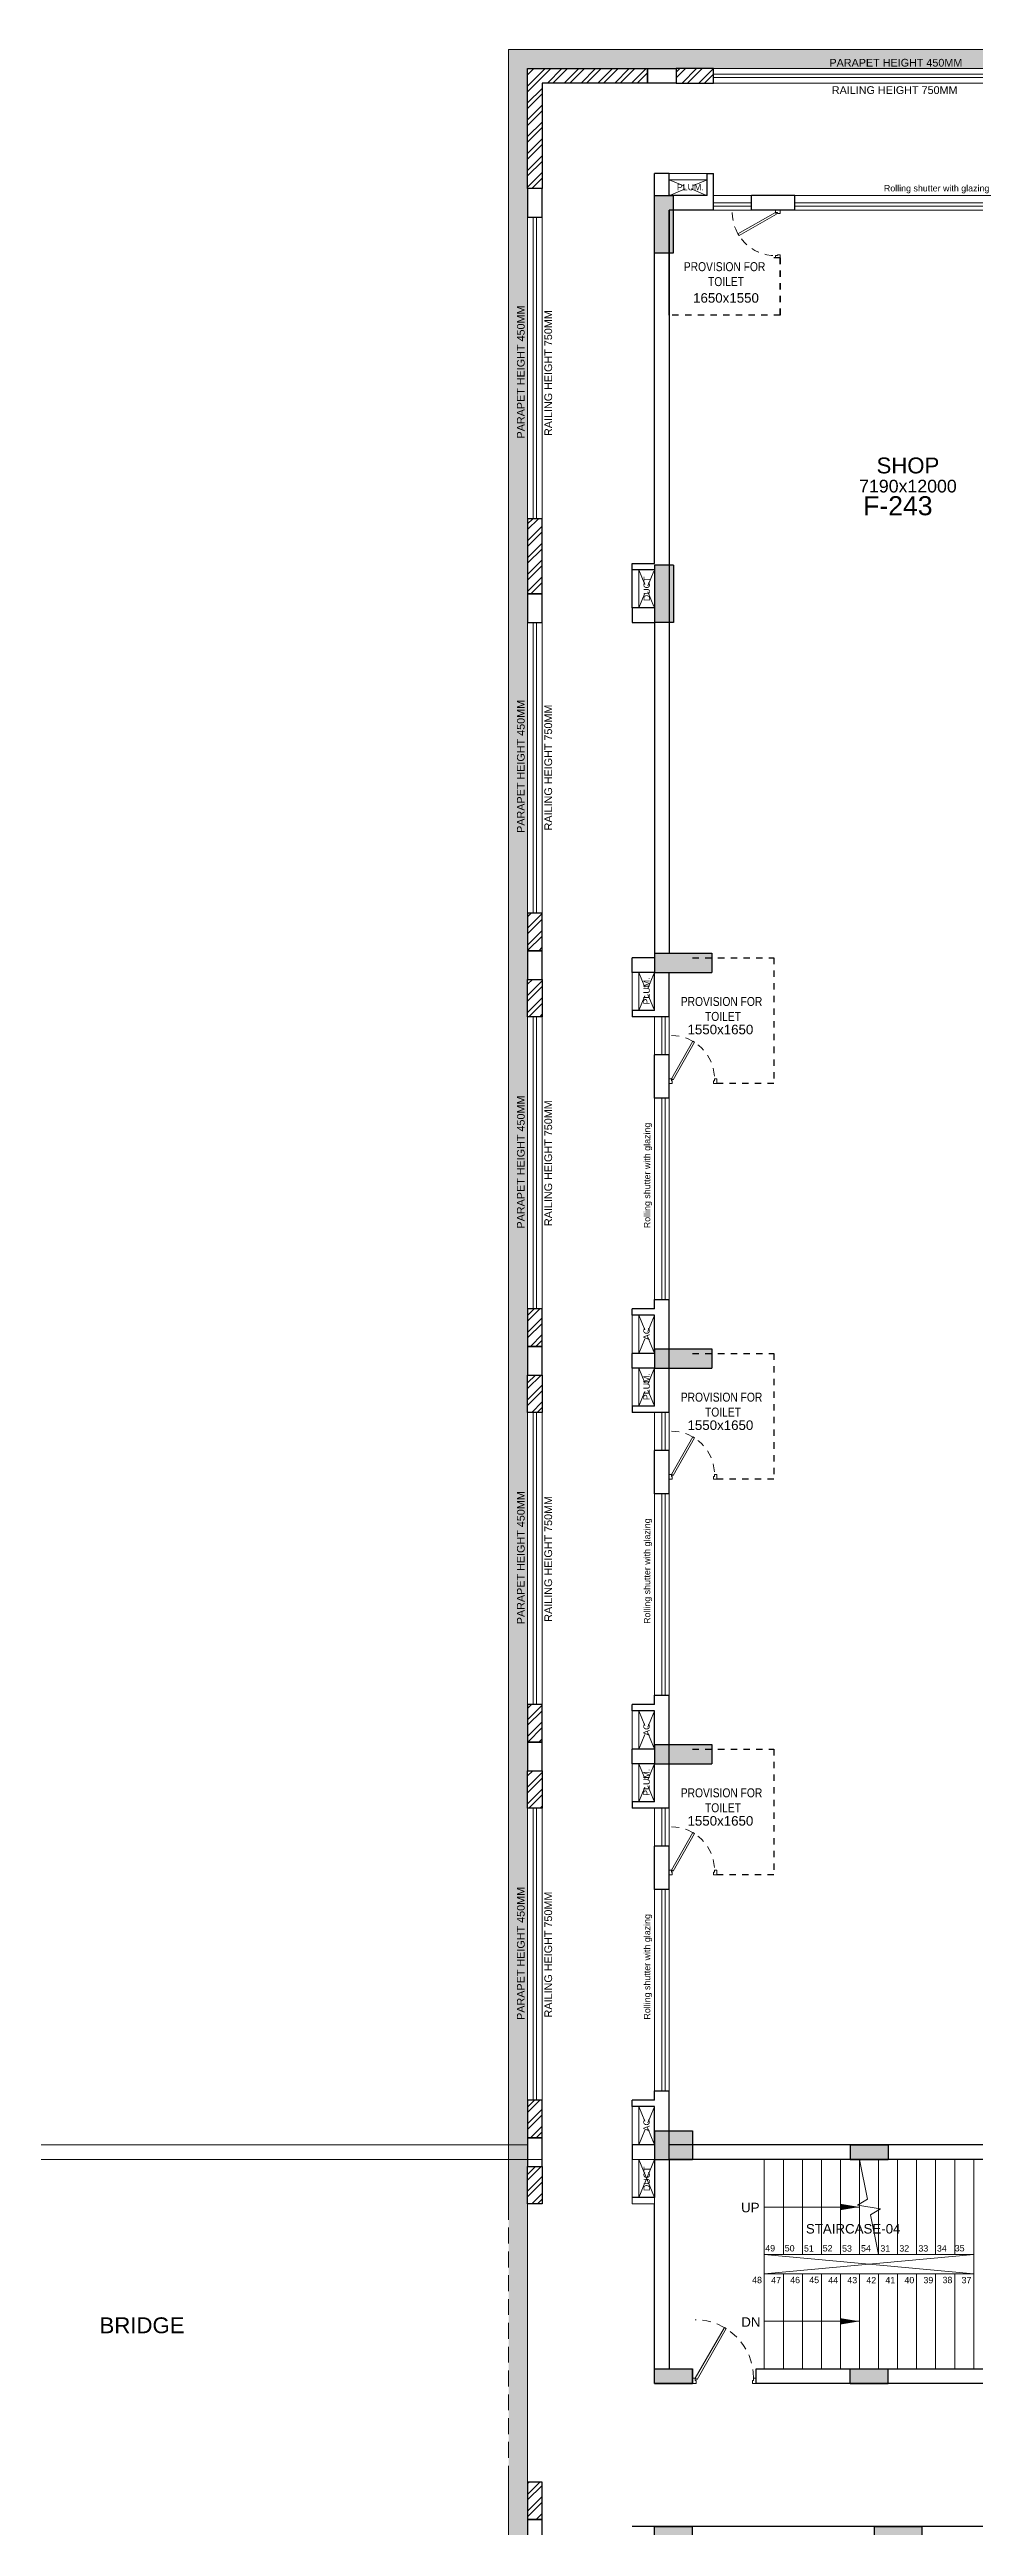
# Model space of a CAD drawing. Header units: metres. Extents: x 9819 to 10514, y 4405 to 4599.
# Drawn here: x 10308.52 to 10323.1, y 4458.23 to 4497.23 of the extents above; entities that cross this region are included whole.
import ezdxf
from ezdxf.enums import TextEntityAlignment as Align

# ---------------------------------------------------------------- set-up
doc = ezdxf.new("R2010")
doc.units = ezdxf.units.M
doc.header["$MEASUREMENT"] = 0
doc.linetypes.add('DASHED2', pattern=[0.375, 0.25, -0.125])
doc.linetypes.add('HIDDEN', pattern=[0.375, 0.25, -0.125])
doc.layers.add('A_COL. NO', color=4, linetype='Continuous')
doc.layers.add('STRU. COL.', color=1, linetype='Continuous')
for name, color, linetype, lineweight in [('A_COMMENTS', 3, 'Continuous', 0), ('A_CONC', 1, 'Continuous', 30), ('A_DOOR-WIN', 23, 'Continuous', 9), ('A_DOTTED', 8, 'HIDDEN', 0), ('A_ELE 0.15', 252, 'Continuous', 15), ('A_GLAZE', 140, 'Continuous', 5), ('A_LEDGE', 252, 'Continuous', 15), ('A_SHOP NO.', 113, 'Continuous', 5), ('A_SILL 0.09', 9, 'Continuous', 9), ('A_SILL 0.25', 25, 'Continuous', 15), ('A_STAIRS', 21, 'Continuous', 9), ('A_TEXT', 7, 'Continuous', 5), ('A_WALL', 7, 'Continuous', 30), ('A_Wall Hatch', 8, 'Continuous', 5), ('Doorline', 251, 'DASHED2', 13), ('ELE .15', 8, 'Continuous', 15)]:
    doc.layers.add(name, color=color, linetype=linetype, lineweight=lineweight)
doc.layers.get('A_COL. NO').off()
doc.styles.add('A', font='ARIALN.TTF')
doc.styles.get("Standard").update_dxf_attribs({"font": 'arial.ttf'})
doc.dimstyles.new('DIM IN MM', dxfattribs={"dimtxt": 0.18, "dimasz": 0.075, "dimexe": 0.05, "dimexo": 0.05, "dimgap": 0.05, "dimtad": 0, "dimdec": 0, "dimlfac": 1000, "dimzin": 3, "dimdsep": 46, "dimtxsty": 'A', "dimblk1": 'ARCHTICK', "dimblk2": 'ARCHTICK', "dimsah": 1, "dimcen": 0, "dimclrd": 256, "dimclre": 256, "dimclrt": 256, "dimadec": 0, "dimazin": 0, "dimtfac": 1, "dimtdec": 0, "dimtofl": 0, "dimtmove": 1, "dimatfit": 3, "dimfxl": 1, "dimtolj": 1, "dimtzin": 0, "dimlwd": -1, "dimlwe": -1, "dimarcsym": 0})

# ---------------------------------------------------------------- blocks, each defined once
blk = doc.blocks.new('D 750')
at = {"layer": 'A_DOOR-WIN'}
for points in [[(-0.372, 0.665), (-0.035, 0.075), (-0.063, 0.059), (-0.4, 0.649)], [(-0.75, 0.075), (-0.75, 0), (-0.7, 0), (-0.7, 0.043), (-0.715, 0.043), (-0.715, 0.075)], [(0, 0.075), (0, 0), (-0.05, 0), (-0.05, 0.043), (-0.035, 0.043), (-0.035, 0.075)]]:
    blk.add_lwpolyline(points, close=True, dxfattribs=at)
at = {"layer": 'Doorline', "ltscale": 0.5}
blk.add_arc((-0.035, 0.075), 0.68, 90, 180, dxfattribs=at)
blk = doc.blocks.new('Typical shops 2nd')
at = {"layer": 'A_DOOR-WIN'}
for p, q in [((30.095, -1.08), (30.095, -4.25)), ((30.145, -1.08), (30.145, -4.25)), ((0.465, -5.38), (0.465, -2.21)), ((0.515, -5.38), (0.515, -2.21))]:
    blk.add_line(p, q, dxfattribs=at)
at = {"layer": 'A_DOTTED'}
for p, q in [((0.1, -0.83), (0.35, -0.23)), ((0.1, -0.23), (0.35, -0.83)), ((30.51, -0.23), (30.26, -0.83)), ((30.51, -0.83), (30.26, -0.23)), ((0.1, -6.23), (0.35, -5.63)), ((0.1, -5.63), (0.35, -6.23)), ((30.51, -5.63), (30.26, -6.23)), ((30.51, -6.23), (30.26, -5.63))]:
    blk.add_line(p, q, dxfattribs=at)
at = {"layer": 'A_GLAZE'}
for p, q in [((0.465, -1.53), (0.465, -0.93)), ((0.515, -1.53), (0.515, -0.93)), ((30.095, -4.93), (30.095, -5.53)), ((30.145, -4.93), (30.145, -5.53))]:
    blk.add_line(p, q, dxfattribs=at)
at = {"layer": 'A_LEDGE'}
for p, q in [((0, -0.83), (0, -0.23)), ((0.1, -0.83), (0.1, -0.23)), ((30.51, -0.83), (30.51, -0.23)), ((30.61, -0.83), (30.61, -0.23)), ((0, -5.63), (0, -6.23)), ((0.1, -5.63), (0.1, -6.23)), ((30.51, -5.63), (30.51, -6.23)), ((30.61, -5.63), (30.61, -6.23))]:
    blk.add_line(p, q, dxfattribs=at)
at = {"layer": 'A_SILL 0.09'}
for p, q in [((0.35, -1.53), (0.35, -0.93)), ((0.58, -1.53), (0.58, -0.93)), ((30.03, -4.25), (30.03, -1.08)), ((30.26, -1.08), (30.26, -4.25)), ((0.35, -5.38), (0.35, -2.21)), ((0.58, -2.21), (0.58, -5.38)), ((30.03, -4.93), (30.03, -5.53)), ((30.26, -4.93), (30.26, -5.53))]:
    blk.add_line(p, q, dxfattribs=at)
at = {"layer": 'A_WALL'}
for p, q in [((0, -0.23), (0, 0)), ((30.61, 0), (30.61, -0.23)), ((0.35, -0.23), (0, -0.23)), ((0.35, -0.83), (0.35, -0.23)), ((0.58, -0.93), (0.58, -0.23)), ((30.03, 0), (30.03, -1.08)), ((30.26, -0.23), (30.61, -0.23)), ((30.26, -0.23), (30.26, -0.83)), ((0.35, -0.83), (0, -0.83)), ((0, -0.83), (0, -0.93)), ((0.58, -0.93), (0, -0.93)), ((30.26, -1.08), (30.03, -1.08)), ((30.26, -0.83), (30.61, -0.83)), ((30.26, -0.93), (30.61, -0.93)), ((30.26, -0.93), (30.26, -1.08)), ((30.61, -0.83), (30.61, -0.93)), ((0.35, -2.21), (0.35, -1.53)), ((0.58, -1.53), (0.35, -1.53)), ((0.58, -2.21), (0.58, -1.53)), ((0.58, -2.21), (0.35, -2.21)), ((30.03, -4.25), (30.03, -4.93)), ((30.03, -4.25), (30.26, -4.25)), ((30.26, -4.25), (30.26, -4.93)), ((30.03, -4.93), (30.26, -4.93)), ((0.35, -5.53), (0.35, -5.38)), ((0.35, -5.38), (0.58, -5.38)), ((0.58, -6.46), (0.58, -5.38)), ((0.35, -5.53), (0, -5.53)), ((0, -5.63), (0, -5.53)), ((0.35, -5.63), (0, -5.63)), ((0.35, -6.23), (0.35, -5.63)), ((30.03, -5.53), (30.03, -6.23)), ((30.03, -5.53), (30.61, -5.53)), ((30.26, -5.63), (30.26, -6.23)), ((30.26, -5.63), (30.61, -5.63)), ((30.61, -5.63), (30.61, -5.53)), ((0.35, -6.23), (0, -6.23)), ((30.26, -6.23), (30.61, -6.23))]:
    blk.add_line(p, q, dxfattribs=at)
at = {"layer": 'A_WALL', "color": 252, "linetype": 'DASHED2', "ltscale": 0.3, "true_color": 0x939598}
blk.add_line((28.38, -6.23), (30.03, -6.23), dxfattribs=at)
for points in [[(0.95, 0), (2.23, 0), (2.23, -1.98), (1.33, -1.98)], [(28.38, -6.23), (28.38, -4.48), (29.28, -4.48)]]:
    blk.add_lwpolyline(points, dxfattribs=at)
at = {"layer": 'A_DOOR-WIN', "xscale": -1}
blk.add_blockref('D 750', (0.58, -1.98), dxfattribs=at)
at = {"layer": 'A_DOOR-WIN', "xscale": -1, "rotation": 180}
blk.add_blockref('D 750', (30.03, -4.48), dxfattribs=at)
at = {"char_height": 0.1411, "width": 1.97366, "attachment_point": 1, "style": 'A'}
for insert in [(0.419, -0.618), (28.239, -5.29)]:
    blk.add_mtext('\\pxqc;PROVISION FOR\\P TOILET ', dxfattribs=dict(at, insert=insert))
at = {"layer": 'A_TEXT'}
for s, p in [('PLUM.', (0.274, -0.523)), ('AC', (30.436, -0.531)), ('Rolling shutter with glazing', (30.399, -3.034)), ('Rolling shutter with glazing', (0.282, -3.428)), ('AC', (0.274, -5.923)), ('PLUM.', (30.434, -5.936))]:
    blk.add_text(s, height=0.1, rotation=90, dxfattribs=at).set_placement(p, align=Align.CENTER)
for s, height, p in [('1550x1650', 0.15, (1.388, -1.205)), ('SHOP', 0.25, (7.945, -2.855)), ('SHOP', 0.25, (22.529, -2.855)), ('14840x6000', 0.2, (7.945, -3.155)), ('14840x6000', 0.2, (22.513, -3.155)), ('1550x1650', 0.15, (29.207, -5.877))]:
    blk.add_text(s, height=height, dxfattribs=at).set_placement(p, align=Align.CENTER)
blk = doc.blocks.new('_ARCHTICK')
at = {"color": 0, "linetype": 'ByBlock', "const_width": 0.15}
blk.add_lwpolyline([(-0.5, -0.5), (0.5, 0.5)], dxfattribs=at)
blk = doc.blocks.new('D-900')
at = {"layer": 'A_DOOR-WIN'}
for points in [[(0.45, 0.794), (0.035, 0.075), (0.063, 0.059), (0.478, 0.778)], [(0, 0.075), (0, 0), (0.05, 0), (0.05, 0.043), (0.035, 0.043), (0.035, 0.075)], [(0.9, 0.075), (0.9, 0), (0.85, 0), (0.85, 0.043), (0.865, 0.043), (0.865, 0.075)]]:
    blk.add_lwpolyline(points, close=True, dxfattribs=at)
at = {"layer": 'Doorline', "ltscale": 0.5}
blk.add_arc((0.035, 0.075), 0.83, 0, 90, dxfattribs=at)
blk = doc.blocks.new('col')
at = {"linetype": 'Continuous'}
blk.add_hatch(color=256, dxfattribs=at).paths.add_polyline_path([(0, 0), (1, 0), (1, 1), (0, 1), (0, 0)])
at = {"linetype": 'Continuous', "lineweight": 25}
for p, q in [((0, 1), (1, 1)), ((0, 1), (0, 0)), ((1, 1), (1, 0)), ((0, 0), (1, 0))]:
    blk.add_line(p, q, dxfattribs=at)
blk = doc.blocks.new('WING-F REVISED COLU.')
at = {"layer": 'STRU. COL.', "zscale": 0.23, "rotation": 180}
for p, xscale, yscale in [((5532.543, -8836.166), -0.3, 0.9), ((5532.543, -8870.386), -0.6, 0.23), ((5535.623, -8870.386), -0.6, 0.23), ((5532.543, -8872.866), -0.6, 0.45), ((5536.01, -8872.866), -0.75, 0.23)]:
    blk.add_blockref('col', p, dxfattribs=dict(at, xscale=xscale, yscale=yscale))
at = {"layer": 'STRU. COL.', "zscale": 0.23}
for p, xscale, yscale in [((5532.843, -8842.886), -0.3, 0.9), ((5532.543, -8848.396), 0.9, 0.3), ((5532.543, -8854.626), 0.9, 0.3), ((5532.543, -8860.856), 0.9, 0.3), ((5532.543, -8867.086), 0.6, 0.45), ((5535.623, -8867.086), 0.6, 0.23)]:
    blk.add_blockref('col', p, dxfattribs=dict(at, xscale=xscale, yscale=yscale))
blk = doc.blocks.new('A$C682559e5')
at = {"lineweight": 30, "true_color": 0x636466}
h = blk.add_hatch(dxfattribs=at)
h.set_pattern_fill('ANSI32', color=251, scale=0.5)
h.set_pattern_definition([(45, (-9910.29707, -4328.92705), (-0.1325825215, 0.1325825215), []), (45, (-9910.20869, -4328.92705), (-0.1325825215, 0.1325825215), [])])
h.paths.add_polyline_path([(-1.89, 78.31), (-1.89, 78.08), (-0.23, 78.08), (-0.23, 76.42), (0, 76.42), (0, 78.31)])
h.paths.add_polyline_path([(0, 75.38), (0, 75.97), (-0.23, 75.97), (-0.23, 75.38)])
h.paths.add_polyline_path([(0, 64.55), (0, 63.96), (-0.23, 63.96), (-0.23, 64.55)])
h.paths.add_polyline_path([(0, 62.92), (0, 63.51), (-0.23, 63.51), (-0.23, 62.92)])
h.paths.add_polyline_path([(0, 58.32), (0, 57.73), (-0.23, 57.73), (-0.23, 58.32)])
h.paths.add_polyline_path([(0, 56.69), (0, 57.28), (-0.23, 57.28), (-0.23, 56.69)])
h.paths.add_polyline_path([(0, 52.09), (0, 51.5), (-0.23, 51.5), (-0.23, 52.09)])
h.paths.add_polyline_path([(0, 50.46), (0, 51.05), (-0.23, 51.05), (-0.23, 50.46)])
h.paths.add_polyline_path([(0, 45.86), (0, 45.27), (-0.23, 45.27), (-0.23, 45.86)])
h.paths.add_polyline_path([(0, 44.23), (0, 44.82), (-0.23, 44.82), (-0.23, 44.23)])
h.paths.add_polyline_path([(0, 39.63), (0, 39.04), (-0.23, 39.04), (-0.23, 39.63)])
h.paths.add_polyline_path([(0, 38), (0, 38.59), (-0.23, 38.59), (-0.23, 38)])
h.paths.add_polyline_path([(0, 33.62), (0, 33.03), (-0.23, 33.03), (-0.23, 33.62)])
h.paths.add_polyline_path([(0, 31.99), (0, 32.58), (-0.23, 32.58), (-0.23, 31.99)])
h.paths.add_polyline_path([(0, 25.76), (0, 26.35), (-0.23, 26.35), (-0.23, 25.76)])
h.paths.add_polyline_path([(0, 27.39), (0, 26.8), (-0.23, 26.8), (-0.23, 27.39)])
h.paths.add_polyline_path([(0, 21.16), (0, 20.57), (-0.23, 20.57), (-0.23, 21.16)])
h.paths.add_polyline_path([(0, 19.53), (0, 20.12), (-0.23, 20.12), (-0.23, 19.53)])
h.paths.add_polyline_path([(0, 13.3), (0, 13.89), (-0.23, 13.89), (-0.23, 13.3)])
h.paths.add_polyline_path([(0, 14.93), (0, 14.34), (-0.23, 14.34), (-0.23, 14.93)])
h.paths.add_polyline_path([(0, 7.09), (0, 8.27), (-0.23, 8.27), (-0.23, 7.09)])
h.paths.add_polyline_path([(-1.89, 0), (-1.89, 0.23), (-0.23, 0.23), (-0.23, 1.89), (0, 1.89), (0, 0)])
h.paths.add_polyline_path([(-2.93, 0), (-2.34, 0), (-2.34, 0.23), (-2.93, 0.23)])
h.paths.add_polyline_path([(-8.72, 0), (-9.31, 0), (-9.31, 0.23), (-8.72, 0.23)])
h.paths.add_polyline_path([(-10.35, 0), (-9.76, 0), (-9.76, 0.23), (-10.35, 0.23)])
h.paths.add_polyline_path([(-25.19, 0), (-24.6, 0), (-24.6, 0.23), (-25.19, 0.23)])
h.paths.add_polyline_path([(-23.56, 0), (-24.15, 0), (-24.15, 0.23), (-23.56, 0.23)])
h.paths.add_polyline_path([(-17.77, 0), (-17.18, 0), (-17.18, 0.23), (-17.77, 0.23)])
h.paths.add_polyline_path([(-16.14, 0), (-16.73, 0), (-16.73, 0.23), (-16.14, 0.23)])
h.paths.add_polyline_path([(-32.02, 0), (-32.02, 0.23), (-33.68, 0.23), (-33.68, 1.89), (-33.91, 1.89), (-33.91, 0)])
h.paths.add_polyline_path([(-31.57, 0), (-30.98, 0), (-30.98, 0.23), (-31.57, 0.23)])
h.paths.add_polyline_path([(-33.91, 7.09), (-33.91, 8.27), (-33.68, 8.27), (-33.68, 7.09)])
h.paths.add_polyline_path([(-33.91, 13.3), (-33.91, 13.89), (-33.68, 13.89), (-33.68, 13.3)])
h.paths.add_polyline_path([(-33.91, 14.93), (-33.91, 14.34), (-33.68, 14.34), (-33.68, 14.93)])
h.paths.add_polyline_path([(-33.91, 19.53), (-33.91, 20.12), (-33.68, 20.12), (-33.68, 19.53)])
h.paths.add_polyline_path([(-33.91, 21.16), (-33.91, 20.57), (-33.68, 20.57), (-33.68, 21.16)])
h.paths.add_polyline_path([(-33.91, 25.76), (-33.91, 26.35), (-33.68, 26.35), (-33.68, 25.76)])
h.paths.add_polyline_path([(-33.91, 27.39), (-33.91, 26.8), (-33.68, 26.8), (-33.68, 27.39)])
h.paths.add_polyline_path([(-33.91, 31.99), (-33.91, 32.58), (-33.68, 32.58), (-33.68, 31.99)])
h.paths.add_polyline_path([(-33.91, 33.62), (-33.91, 33.03), (-33.68, 33.03), (-33.68, 33.62)])
h.paths.add_polyline_path([(-33.91, 38), (-33.91, 38.59), (-33.68, 38.59), (-33.68, 38)])
h.paths.add_polyline_path([(-33.91, 39.63), (-33.91, 39.04), (-33.68, 39.04), (-33.68, 39.63)])
h.paths.add_polyline_path([(-33.91, 44.23), (-33.91, 44.82), (-33.68, 44.82), (-33.68, 44.23)])
h.paths.add_polyline_path([(-33.91, 45.86), (-33.91, 45.27), (-33.68, 45.27), (-33.68, 45.86)])
h.paths.add_polyline_path([(-33.91, 50.46), (-33.91, 51.05), (-33.68, 51.05), (-33.68, 50.46)])
h.paths.add_polyline_path([(-33.91, 52.09), (-33.91, 51.5), (-33.68, 51.5), (-33.68, 52.09)])
h.paths.add_polyline_path([(-33.91, 56.69), (-33.91, 57.28), (-33.68, 57.28), (-33.68, 56.69)])
h.paths.add_polyline_path([(-33.91, 58.32), (-33.91, 57.73), (-33.68, 57.73), (-33.68, 58.32)])
h.paths.add_polyline_path([(-33.91, 62.92), (-33.91, 63.51), (-33.68, 63.51), (-33.68, 62.92)])
h.paths.add_polyline_path([(-33.91, 64.55), (-33.91, 63.96), (-33.68, 63.96), (-33.68, 64.55)])
h.paths.add_polyline_path([(-33.91, 75.38), (-33.91, 75.97), (-33.68, 75.97), (-33.68, 75.38)])
h.paths.add_polyline_path([(-32.02, 78.31), (-32.02, 78.08), (-33.68, 78.08), (-33.68, 76.42), (-33.91, 76.42), (-33.91, 78.31)])
at = {"layer": 'A_CONC'}
for points in [[(0, 39.04), (-0.23, 39.04), (-0.23, 38.59), (0, 38.59)], [(0, 33.03), (-0.23, 33.03), (-0.23, 32.58), (0, 32.58)], [(0, 26.8), (-0.23, 26.8), (-0.23, 26.35), (0, 26.35)], [(0, 20.57), (-0.23, 20.57), (-0.23, 20.12), (0, 20.12)], [(0, 14.34), (-0.23, 14.34), (-0.23, 13.89), (0, 13.89)], [(0, 8.72), (-0.23, 8.72), (-0.23, 8.27), (0, 8.27)], [(0, 2.34), (-0.23, 2.34), (-0.23, 1.89), (0, 1.89)], [(-1.89, 0.23), (-1.89, 0), (-2.34, 0), (-2.34, 0.23)]]:
    blk.add_lwpolyline(points, close=True, dxfattribs=at)
at = {"layer": 'A_WALL'}
for points in [[(0, 38), (0, 38.59), (-0.23, 38.59), (-0.23, 38)], [(0, 33.62), (0, 33.03), (-0.23, 33.03), (-0.23, 33.62)], [(0, 31.99), (0, 32.58), (-0.23, 32.58), (-0.23, 31.99)], [(0, 27.39), (0, 26.8), (-0.23, 26.8), (-0.23, 27.39)], [(0, 25.76), (0, 26.35), (-0.23, 26.35), (-0.23, 25.76)], [(0, 21.16), (0, 20.57), (-0.23, 20.57), (-0.23, 21.16)], [(0, 19.53), (0, 20.12), (-0.23, 20.12), (-0.23, 19.53)], [(0, 14.93), (0, 14.34), (-0.23, 14.34), (-0.23, 14.93)], [(0, 13.3), (0, 13.89), (-0.23, 13.89), (-0.23, 13.3)], [(0, 7.09), (0, 8.27), (-0.23, 8.27), (-0.23, 7.09)], [(-1.89, 0), (-1.89, 0.23), (-0.23, 0.23), (-0.23, 1.89), (0, 1.89), (0, 0)], [(-2.93, 0), (-2.34, 0), (-2.34, 0.23), (-2.93, 0.23)]]:
    blk.add_lwpolyline(points, close=True, dxfattribs=at)
blk = doc.blocks.new('A$Ceab5c01c')
at = {"transparency": 33554493}
h = blk.add_hatch(color=256, dxfattribs=at)
h.dxf.hatch_style = 1
h.paths.add_polyline_path([(2.3, 2.3), (-32.21, 2.3), (-32.21, -76.61), (2.3, -76.61)])
h.paths.add_polyline_path([(2, 2), (-31.91, 2), (-31.91, -76.31), (2, -76.31)], flags=16)
at = {"layer": 'A_ELE 0.15', "color": 7, "true_color": 0xffffff}
for points in [[(2.3, -31.62), (2.3, 2.3), (-32.21, 2.3), (-32.21, -31.62)], [(-32.21, -36), (-32.21, -76.61), (2.3, -76.61), (2.3, -36)]]:
    blk.add_lwpolyline(points, dxfattribs=at)
at = {"layer": 'A_GLAZE'}
for points in [[(-23.19, 1.86), (-23.19, 1.91), (-28.98, 1.91), (-28.98, 1.86)], [(-31.77, -0.34), (-31.82, -0.34), (-31.82, -5.09), (-31.77, -5.09)], [(-31.77, -6.72), (-31.82, -6.72), (-31.82, -11.3), (-31.77, -11.3)], [(-31.77, -25.39), (-31.82, -25.39), (-31.82, -29.99), (-31.77, -29.99)]]:
    blk.add_lwpolyline(points, close=True, dxfattribs=at)
at = {"layer": 'A_GLAZE', "elevation": 0}
for points in [[(-31.77, -12.93), (-31.82, -12.93), (-31.82, -17.53), (-31.77, -17.53)], [(-31.77, -19.16), (-31.82, -19.16), (-31.82, -23.76), (-31.77, -23.76)]]:
    blk.add_lwpolyline(points, close=True, dxfattribs=at)
at = {"layer": 'A_SILL 0.25'}
blk.add_line((-31.91, -36), (-31.91, -31.62), dxfattribs=at)
at = {"layer": 'A_TEXT', "color": 32, "true_color": 0xcd6928}
for points in [[(2, -31.62), (2, 2), (-31.91, 2), (-31.91, -31.62)], [(1.77, -31.62), (1.77, 1.77), (-31.68, 1.77), (-31.68, -31.62)], [(-31.91, -36), (-31.91, -76.31), (2, -76.31), (2, -36)], [(-31.68, -36), (-31.68, -76.08), (-29.57, -76.08)]]:
    blk.add_lwpolyline(points, dxfattribs=at)
at = {"layer": 'ELE .15', "color": 7, "linetype": 'DASHED2', "true_color": 0xffffff}
blk.add_line((-32.21, -31.62), (-32.21, -36), dxfattribs=at)
at = {"rotation": 180}
blk.add_blockref('A$C682559e5', (-31.91, 2), dxfattribs=at)
at = {"layer": 'A_TEXT', "color": 32, "true_color": 0xcd6928, "insert": (-27.154, 2.153, 0), "char_height": 0.1215, "attachment_point": 1}
blk.add_mtext_dynamic_manual_height_columns('PARAPET HEIGHT 450MM', width=3.42392, gutter_width=0.931, heights=[0], dxfattribs=at)
at = {"layer": 'A_TEXT', "color": 4, "insert": (-27.116, 1.722, 0), "char_height": 0.1215, "attachment_point": 1}
blk.add_mtext_dynamic_manual_height_columns('RAILING HEIGHT 750MM', width=3.42392, gutter_width=0.931, heights=[0], dxfattribs=at)
at = {"layer": 'A_TEXT', "color": 32, "true_color": 0xcd6928, "char_height": 0.1215, "attachment_point": 1, "rotation": 90}
for insert in [(-32.078, -3.824, 0), (-32.078, -10.034, 0), (-32.078, -16.264), (-32.078, -22.494), (-32.078, -28.724, 0)]:
    blk.add_mtext_dynamic_manual_height_columns('PARAPET HEIGHT 450MM', width=3.42392, gutter_width=0.931, heights=[0], dxfattribs=dict(at, insert=insert))
at = {"layer": 'A_TEXT', "color": 4, "char_height": 0.1215, "attachment_point": 1, "rotation": 90}
for insert in [(-31.646, -3.785, 0), (-31.646, -9.995, 0), (-31.646, -16.225), (-31.646, -22.455), (-31.646, -28.685, 0)]:
    blk.add_mtext_dynamic_manual_height_columns('RAILING HEIGHT 750MM', width=3.42392, gutter_width=0.931, heights=[0], dxfattribs=dict(at, insert=insert))
blk = doc.blocks.new('A$C7465e08f')
at = {"layer": 'A_DOOR-WIN'}
for p, q in [((2.21, -0.465), (6.57, -0.465)), ((2.21, -0.515), (6.57, -0.515)), ((9.56, -0.465), (13.92, -0.465)), ((9.56, -0.515), (13.92, -0.515))]:
    blk.add_line(p, q, dxfattribs=at)
at = {"layer": 'A_DOTTED'}
for p, q in [((0.83, -0.1), (0.23, -0.35)), ((0.23, -0.1), (0.83, -0.35)), ((7.42, -0.1), (6.82, -0.35)), ((6.82, -0.1), (7.42, -0.35)), ((8.18, -0.1), (7.58, -0.35)), ((7.58, -0.1), (8.18, -0.35)), ((14.77, -0.1), (14.17, -0.35)), ((14.17, -0.1), (14.77, -0.35))]:
    blk.add_line(p, q, dxfattribs=at)
at = {"layer": 'A_GLAZE'}
for p, q in [((1.53, -0.465), (0.93, -0.465)), ((1.53, -0.515), (0.93, -0.515)), ((8.88, -0.465), (8.28, -0.465)), ((8.88, -0.515), (8.28, -0.515))]:
    blk.add_line(p, q, dxfattribs=at)
at = {"layer": 'A_LEDGE'}
for p, q in [((0.83, 0), (0.23, 0)), ((6.82, 0), (7.42, 0)), ((14.17, 0), (14.77, 0)), ((0.83, -0.1), (0.23, -0.1)), ((6.82, -0.1), (7.42, -0.1)), ((8.18, 0), (7.58, 0)), ((8.18, -0.1), (7.58, -0.1)), ((14.17, -0.1), (14.77, -0.1))]:
    blk.add_line(p, q, dxfattribs=at)
at = {"layer": 'A_SILL 0.09'}
for p, q in [((1.53, -0.35), (0.93, -0.35)), ((2.21, -0.35), (6.57, -0.35)), ((8.88, -0.35), (8.28, -0.35)), ((9.56, -0.35), (13.92, -0.35)), ((1.53, -0.58), (0.93, -0.58)), ((6.57, -0.58), (2.21, -0.58)), ((8.88, -0.58), (8.28, -0.58)), ((13.92, -0.58), (9.56, -0.58))]:
    blk.add_line(p, q, dxfattribs=at)
at = {"layer": 'A_WALL'}
for p, q in [((0.23, 0), (0, 0)), ((0.23, -0.35), (0.23, 0)), ((0.83, -0.35), (0.83, 0)), ((0.83, 0), (0.93, 0)), ((0.93, -0.58), (0.93, 0)), ((6.72, -0.35), (6.72, 0)), ((6.82, 0), (6.72, 0)), ((6.82, -0.35), (6.82, 0)), ((7.42, -0.35), (7.42, 0)), ((7.42, 0), (7.65, 0)), ((14.07, -0.35), (14.07, 0)), ((14.17, 0), (14.07, 0)), ((14.17, -0.35), (14.17, 0)), ((14.77, -0.35), (14.77, 0)), ((14.77, 0), (15.07, 0)), ((0.83, -0.35), (0.23, -0.35)), ((2.21, -0.35), (1.53, -0.35)), ((1.53, -0.58), (1.53, -0.35)), ((2.21, -0.58), (2.21, -0.35)), ((6.57, -0.35), (6.72, -0.35)), ((6.57, -0.58), (6.57, -0.35)), ((6.82, -0.35), (7.42, -0.35)), ((7.58, -0.35), (7.58, 0)), ((8.18, -0.35), (7.58, -0.35)), ((8.18, -0.35), (8.18, 0)), ((8.18, 0), (8.28, 0)), ((8.28, -0.58), (8.28, 0)), ((9.56, -0.35), (8.88, -0.35)), ((8.88, -0.58), (8.88, -0.35)), ((9.56, -0.58), (9.56, -0.35)), ((13.92, -0.35), (14.07, -0.35)), ((13.92, -0.58), (13.92, -0.35)), ((14.17, -0.35), (14.77, -0.35)), ((0.93, -0.58), (0.23, -0.58)), ((2.21, -0.58), (1.53, -0.58)), ((8.28, -0.58), (6.57, -0.58)), ((9.56, -0.58), (8.88, -0.58)), ((13.92, -0.58), (15.07, -0.58)), ((1.98, -1.33), (1.88, -1.33))]:
    blk.add_line(p, q, dxfattribs=at)
at = {"layer": 'A_WALL', "color": 252, "linetype": 'DASHED2', "ltscale": 0.3, "true_color": 0x939598}
for p, q in [((0.23, -2.13), (0.23, -0.58)), ((1.98, -2.23), (1.98, -1.33)), ((1.98, -2.23), (0.23, -2.23))]:
    blk.add_line(p, q, dxfattribs=at)
blk.add_lwpolyline([(1.98, -1.33), (1.98, -2.23), (0.23, -2.23), (0.23, -0.58)], dxfattribs=at)
at = {"layer": 'A_DOOR-WIN', "rotation": 90}
blk.add_blockref('D 750', (1.98, -0.58), dxfattribs=at)
at = {"insert": (0.117, -1.398), "char_height": 0.1411, "width": 1.97366, "attachment_point": 1, "style": 'A'}
blk.add_mtext('\\pxqc;PROVISION FOR\\P TOILET ', dxfattribs=at)
at = {"layer": 'A_TEXT'}
for s, height, p in [('PLUM.', 0.1, (0.564, -0.267)), ('Rolling shutter with glazing', 0.1, (4.445, -0.284)), ('PLUM.', 0.1, (7.122, -0.278)), ('AC', 0.1, (7.882, -0.28)), ('AC', 0.1, (14.456, -0.28)), ('1650x1550', 0.15, (1.126, -2.036)), ('SHOP', 0.25, (3.993, -4.724)), ('SHOP', 0.25, (11.392, -4.724)), ('7190x12000', 0.2, (3.993, -5.024)), ('7190x12000', 0.2, (11.392, -5.024))]:
    blk.add_text(s, height=height, dxfattribs=at).set_placement(p, align=Align.CENTER)

msp = doc.modelspace()

# ---------------------------------------------------------------- linework, layer by layer
at = {"layer": 'A_COMMENTS'}
msp.add_lwpolyline([(10317.8064, 4488.4428), (10318.0564, 4488.4428), (10318.0564, 4489.0428), (10317.8064, 4489.0428)], close=True, dxfattribs=at)
at = {"layer": 'A_DOTTED'}
for p, q in [((10317.8064, 4489.0428), (10318.0564, 4488.4428)), ((10317.8064, 4488.4428), (10318.0564, 4489.0428))]:
    msp.add_line(p, q, dxfattribs=at)
at = {"layer": 'A_DOTTED', "linetype": 'Continuous'}
for points in [[(10323.0864, 4460.7128), (10323.0864, 4462.2128), (10319.7864, 4462.5128), (10319.7864, 4464.0128)], [(10319.7864, 4460.7128), (10319.7864, 4462.2128), (10323.0864, 4462.5128), (10323.0864, 4464.0128)]]:
    msp.add_lwpolyline(points, dxfattribs=at)
at = {"layer": 'A_LEDGE'}
msp.add_line((10317.8064, 4489.0428), (10317.8064, 4488.4428), dxfattribs=at)
at = {"layer": 'A_SILL 0.25'}
for points in [[(10226.6364, 4424.8528), (10224.6364, 4424.8528), (10224.6364, 4496.9328), (10258.5464, 4496.9328), (10258.5464, 4464.2428), (10270.3464, 4464.2428), (10270.3464, 4496.9328), (10304.2564, 4496.9328), (10304.2564, 4464.2428), (10316.0564, 4464.2428), (10316.0564, 4496.9328), (10349.9664, 4496.9328), (10349.9664, 4418.6228), (10347.9664, 4418.6228)], [(10226.6364, 4425.0828), (10224.8664, 4425.0828), (10224.8664, 4496.7028), (10258.3164, 4496.7028), (10258.3164, 4464.0128), (10270.5764, 4464.0128), (10270.5764, 4496.7028), (10304.0264, 4496.7028), (10304.0264, 4464.0128), (10316.2864, 4464.0128), (10316.2864, 4496.7028), (10349.7364, 4496.7028), (10349.7364, 4418.8528), (10347.9664, 4418.8528)]]:
    msp.add_lwpolyline(points, dxfattribs=at)
at = {"layer": 'A_STAIRS'}
for p, q in [((10320.0864, 4462.5128), (10320.0864, 4464.0128)), ((10320.3864, 4462.5128), (10320.3864, 4464.0128)), ((10320.6864, 4462.5128), (10320.6864, 4464.0128)), ((10320.9864, 4462.5128), (10320.9864, 4464.0128)), ((10321.8864, 4462.5128), (10321.8864, 4464.0128)), ((10322.1864, 4462.5128), (10322.1864, 4464.0128)), ((10322.4864, 4462.5128), (10322.4864, 4464.0128)), ((10322.7864, 4462.5128), (10322.7864, 4464.0128)), ((10320.0864, 4462.2128), (10320.0864, 4460.7128)), ((10320.3864, 4462.2128), (10320.3864, 4460.7128)), ((10320.6864, 4462.2128), (10320.6864, 4460.7128)), ((10320.9864, 4462.2128), (10320.9864, 4460.7128)), ((10321.2864, 4462.2128), (10321.2864, 4460.7128)), ((10321.5864, 4462.2128), (10321.5864, 4460.7128)), ((10321.8864, 4462.2128), (10321.8864, 4460.7128)), ((10322.1864, 4462.2128), (10322.1864, 4460.7128)), ((10322.4864, 4462.2128), (10322.4864, 4460.7128)), ((10322.7864, 4462.2128), (10322.7864, 4460.7128))]:
    msp.add_line(p, q, dxfattribs=at)
at = {"layer": 'A_STAIRS', "linetype": 'Continuous'}
msp.add_lwpolyline([(10321.5864, 4464.0128), (10321.5864, 4462.5128), (10321.461, 4463.1402), (10321.6171, 4463.2352), (10321.2558, 4463.2904), (10321.4119, 4463.3854), (10321.2864, 4464.0128), (10321.2864, 4462.5128)], dxfattribs=at)
at = {"layer": 'A_STAIRS'}
msp.add_lwpolyline([(10319.7864, 4462.5128), (10323.0864, 4462.5128), (10323.0864, 4462.2128), (10319.7864, 4462.2128)], close=True, dxfattribs=at)
at = {"layer": 'A_WALL'}
for p, q in [((10318.0564, 4489.0428), (10317.7064, 4489.0428)), ((10317.7064, 4464.2428), (10317.7064, 4464.0128)), ((10347.7364, 4464.2428), (10318.2864, 4464.2428)), ((10348.3164, 4458.2328), (10317.7064, 4458.2328))]:
    msp.add_line(p, q, dxfattribs=at)
for points in [[(10317.7064, 4488.4428), (10317.7064, 4489.0428), (10317.7064, 4489.1428), (10318.0564, 4489.1428), (10318.0564, 4495.2828)], [(10318.2864, 4494.7028), (10318.2864, 4483.0028)], [(10318.0564, 4489.0428), (10318.0564, 4488.4428), (10317.7064, 4488.4428), (10317.7064, 4488.2128), (10318.0564, 4488.2128), (10318.0564, 4482.9328), (10317.7064, 4482.9328)], [(10318.0564, 4464.0128), (10318.0564, 4463.4128), (10317.7064, 4463.4128)], [(10325.3664, 4461.4328), (10324.8164, 4461.4328), (10324.8164, 4460.4828), (10319.6564, 4460.4828), (10319.6564, 4460.7128), (10324.5864, 4460.7128), (10324.5864, 4464.0128), (10318.2864, 4464.0128), (10318.2864, 4460.7128), (10318.6564, 4460.7128), (10318.6564, 4460.4828), (10318.0564, 4460.4828), (10318.0564, 4463.3128)]]:
    msp.add_lwpolyline(points, dxfattribs=at)
at = {"layer": 'A_Wall Hatch'}
msp.add_lwpolyline([(10317.7064, 4463.4128), (10317.7064, 4463.3128), (10318.0564, 4463.3128), (10318.0564, 4463.4128), (10317.8064, 4464.0128), (10317.8064, 4463.4128), (10318.0564, 4464.0128), (10317.7064, 4464.0128)], close=True, dxfattribs=at)

# ---------------------------------------------------------------- block references
msp.add_blockref('A$C7465e08f', (10318.0564, 4495.2828))
at = {"layer": 'A_COL. NO'}
msp.add_blockref('WING-F REVISED COLU.', (4785.5137, 13331.0986), dxfattribs=at)
at = {"layer": 'A_DOOR-WIN', "xscale": 1.111111111099995, "yscale": 1.111111111099995, "zscale": 1.111111111099995}
msp.add_blockref('D-900', (10318.6564, 4460.4828), dxfattribs=at)
at = {"layer": 'A_SILL 0.25'}
msp.add_blockref('A$Ceab5c01c', (10347.9664, 4494.9328), dxfattribs=at)
at = {"layer": 'A_Wall Hatch'}
for p in [(10317.7064, 4482.9328), (10317.7064, 4476.7028), (10317.7064, 4470.4728)]:
    msp.add_blockref('Typical shops 2nd', p, dxfattribs=at)

# ---------------------------------------------------------------- texts
at = {"layer": 'A_SHOP NO.'}
msp.add_text('F-243', height=0.3, dxfattribs=at).set_placement((10321.89, 4489.8999), align=Align.CENTER)
at = {"layer": 'A_STAIRS'}
for s, p in [('49', (10319.9562, 4462.5633)), ('50', (10320.2634, 4462.5633)), ('51', (10320.5662, 4462.5615)), ('52', (10320.8617, 4462.5629)), ('53', (10321.1668, 4462.5599)), ('54', (10321.4655, 4462.562)), ('31', (10321.7701, 4462.5617)), ('32', (10322.0693, 4462.5617)), ('33', (10322.3695, 4462.5617)), ('34', (10322.6611, 4462.5617)), ('35', (10322.9421, 4462.5634)), ('48', (10319.7494, 4462.0634)), ('47', (10320.0494, 4462.0603)), ('46', (10320.3494, 4462.0634)), ('45', (10320.6494, 4462.0638)), ('44', (10320.9494, 4462.0604)), ('43', (10321.2494, 4462.0618)), ('42', (10321.5494, 4462.06)), ('41', (10321.8494, 4462.0617)), ('40', (10322.1494, 4462.0617)), ('39', (10322.4494, 4462.0618)), ('38', (10322.7494, 4462.0635)), ('37', (10323.0494, 4462.0617))]:
    msp.add_text(s, height=0.1, dxfattribs=at).set_placement(p, align=Align.RIGHT)
at = {"layer": 'A_TEXT'}
for p in [(10317.9826, 4488.7404), (10317.9826, 4463.7072)]:
    msp.add_text('DUCT', height=0.1, rotation=90, dxfattribs=at).set_placement(p, align=Align.CENTER)
for s, height, p in [('UP', 0.15, (10319.5661, 4463.1793)), ('STAIRCASE-04', 0.15, (10321.1867, 4462.8452)), ('BRIDGE', 0.25, (10309.9802, 4461.2752)), ('BRIDGE', 0.25, (10309.9802, 4461.2752)), ('DN', 0.15, (10319.5745, 4461.3767))]:
    msp.add_text(s, height=height, dxfattribs=at).set_placement(p, align=Align.CENTER)

# ---------------------------------------------------------------- leaders
at = {"layer": 'A_STAIRS'}
for points in [[(10321.2864, 4463.2628), (10319.7864, 4463.2628)], [(10321.2864, 4461.4628), (10319.7864, 4461.4628)]]:
    msp.add_leader(points, dimstyle='DIM IN MM', override={"dimasz": 0.3, "dimgap": 0.05, "dimtad": 0}, dxfattribs=at)

doc.saveas('drawing.dxf')
